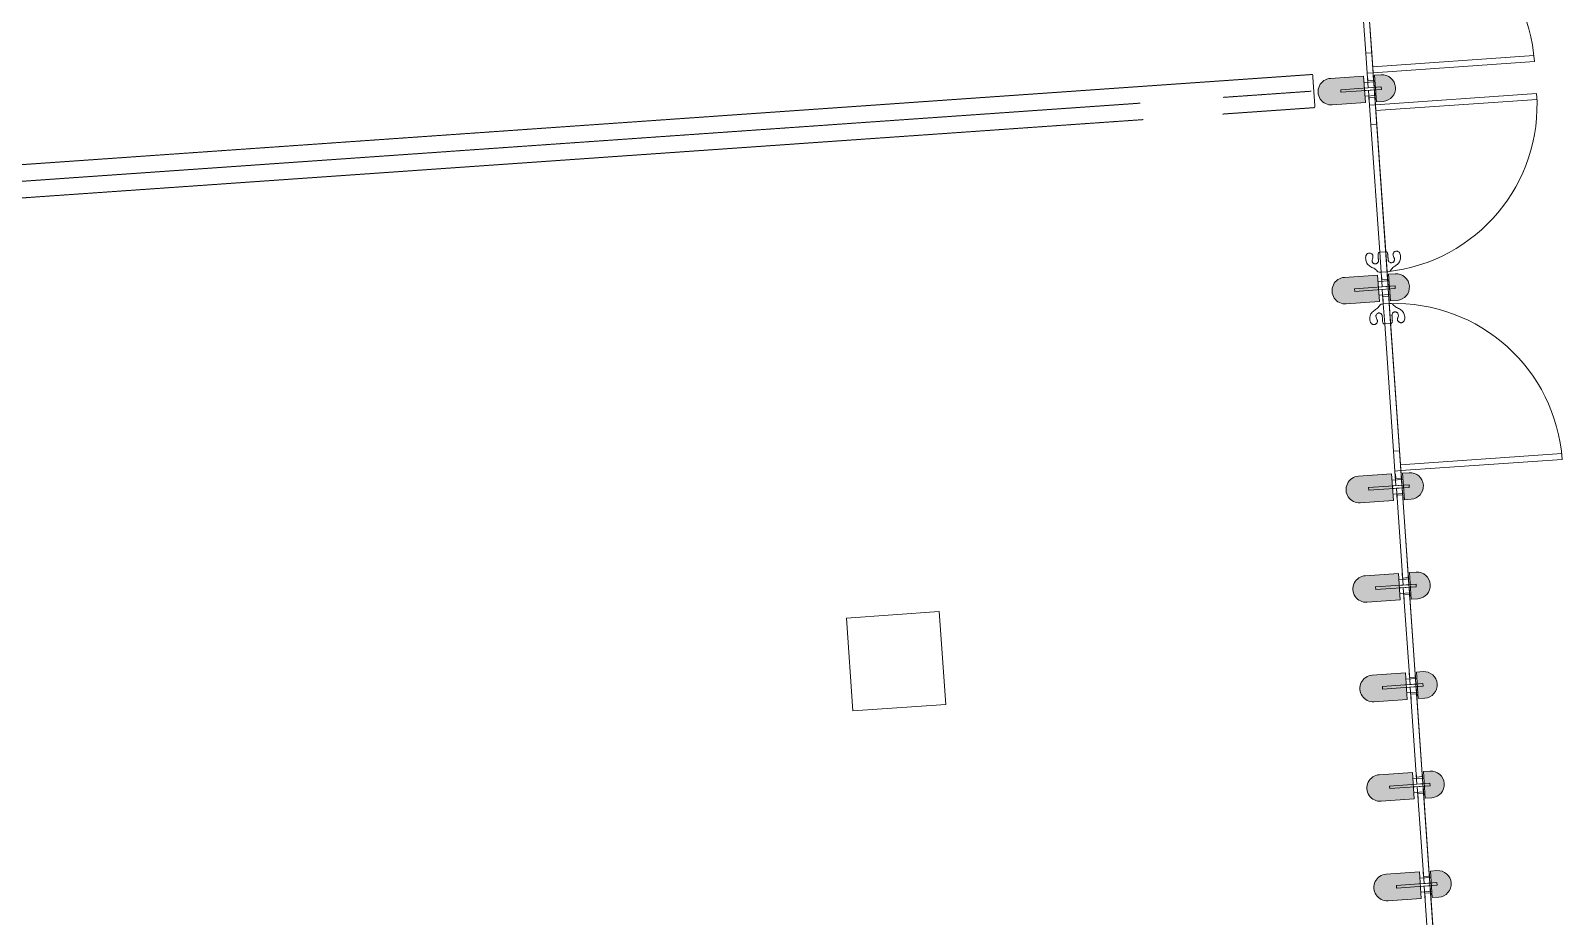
# Model space of a CAD drawing. Header units: millimetres. Extents: x 306 to 836129804, y -168137 to 818603917.
# Drawn here: x 833879703 to 833891226, y 817986320 to 817992983 of the extents above; entities that cross this region are included whole.
import ezdxf

# ---------------------------------------------------------------- set-up
doc = ezdxf.new("R2010")
doc.units = ezdxf.units.MM
doc.header["$LTSCALE"] = 3
doc.linetypes.add('Overhead', pattern=[1.8, 1.2, -0.6])
for name, color, linetype, lineweight in [('A-214-M_CURT_WALL', 251, 'Continuous', 13), ('A-215-M_CURT_PANEL', 251, 'Continuous', 13), ('A-325-M_DOOR', 251, 'Continuous', 13), ('A-770-ME_FFE_SA', 251, 'Continuous', 13), ('A-770-MH_FFE_SA', 251, 'Overhead', 13), ('A-810-M_ROOMS', 251, 'Continuous', 13), ('S-280-M_COLUMN', 253, 'Continuous', 9), ('Z-060-M_DETAIL', 253, 'Continuous', 5), ('Z-060-M_LINE_MEDIUM', 253, 'Continuous', 9)]:
    doc.layers.add(name, color=color, linetype=linetype, lineweight=lineweight)
doc.layers.add('UAJ-00XREF', color=7, linetype='Continuous')
doc.layers.get('A-770-ME_FFE_SA').off()

# ---------------------------------------------------------------- blocks, each defined once
blk = doc.blocks.new('System Panel - ARC_Glazed-27541355-0300')
at = {"layer": 'A-215-M_CURT_PANEL', "lineweight": 9}
for p, q in [((-365, 44), (365, 44)), ((-365, 0), (-365, 44)), ((365, 0), (-365, 0)), ((365, 0), (365, 44))]:
    blk.add_line(p, q, dxfattribs=at)
blk = doc.blocks.new('DCW_01a - L_GF _LOBBY SINGLE DOOR_CERAMIC MULLION-40864559-0300')
at = {"layer": 'A-325-M_DOOR'}
for p, q in [((585, 1215), (585, 0)), ((630, 1215), (630, 0)), ((-480, -45), (-480, 0)), ((-480, 0), (480, 0)), ((480, 0), (-480, 0)), ((-480, 0), (-480, -45)), ((480, 0), (480, -45)), ((480, -45), (480, 0)), ((630, 0), (585, 0)), ((-630, 0), (-480, 0)), ((-480, -45), (-630, -45)), ((480, -45), (-480, -45)), ((-480, -45), (480, -45))]:
    blk.add_line(p, q, dxfattribs=at)
at = {"layer": 'A-325-M_DOOR', "lineweight": 9}
for p, q in [((-630, 0), (-740, 0)), ((-630, -45), (-630, 0)), ((630, 0), (480, 0)), ((630, -45), (630, 0)), ((740, 0), (630, 0)), ((630, 0), (630, -45)), ((-740, -45), (-630, -45)), ((-630, 0), (-630, -45)), ((480, -45), (630, -45)), ((630, -45), (740, -45))]:
    blk.add_line(p, q, dxfattribs=at)
at = {"layer": 'A-325-M_DOOR', "flags": 128}
for points in [[(-492, 102), (-499, 106), (-507, 108), (-515, 109), (-523, 109), (-531, 109), (-539, 107), (-547, 105), (-555, 102), (-562, 98), (-568, 93), (-574, 87), (-580, 81), (-584, 74), (-589, 67), (-593, 60), (-597, 53), (-602, 46), (-607, 40), (-613, 34), (-619, 29), (-626, 24), (-629, 16), (-630, 8), (-630, 0)], [(-542, 14), (-545, 15), (-548, 15), (-550, 16), (-553, 18), (-556, 19), (-558, 22), (-560, 24), (-562, 27), (-563, 30), (-564, 33), (-565, 35), (-565, 38), (-565, 41), (-564, 44), (-563, 47), (-562, 50), (-560, 52), (-558, 55), (-556, 57), (-553, 59), (-550, 60), (-547, 61), (-544, 62), (-542, 62)], [(-542, 62), (-534, 62), (-526, 59), (-518, 56)], [(-480, 0), (-480, 3), (-481, 6), (-482, 8), (-484, 10), (-487, 12), (-490, 13), (-493, 13), (-495, 13), (-498, 14), (-501, 14), (-504, 14), (-507, 14), (-510, 14), (-513, 14), (-516, 14), (-519, 14), (-522, 14), (-524, 14), (-527, 14), (-530, 14), (-533, 14), (-536, 14), (-539, 14), (-542, 14)], [(-518, 56), (-516, 55), (-512, 54), (-509, 53), (-506, 53), (-502, 54), (-499, 54), (-496, 55), (-493, 57), (-490, 59), (-487, 61), (-485, 64), (-484, 66), (-482, 69), (-481, 72), (-480, 75), (-480, 79), (-480, 82), (-481, 85), (-482, 89), (-483, 92), (-485, 95), (-487, 97), (-489, 100), (-492, 102)], [(-630, -45), (-630, -53), (-629, -61), (-626, -69), (-619, -74), (-613, -79), (-607, -85), (-602, -91), (-597, -98), (-593, -105), (-589, -112), (-584, -119), (-580, -126), (-574, -132), (-568, -138), (-562, -143), (-555, -147), (-547, -150), (-539, -152), (-531, -154), (-523, -154), (-515, -154), (-507, -153), (-499, -151), (-492, -146)], [(-542, -107), (-544, -107), (-547, -106), (-550, -105), (-553, -104), (-556, -102), (-558, -100), (-560, -97), (-562, -95), (-563, -92), (-564, -89), (-565, -86), (-565, -83), (-565, -80), (-564, -77), (-563, -75), (-562, -72), (-560, -69), (-558, -67), (-556, -64), (-553, -63), (-550, -61), (-548, -60), (-545, -59), (-542, -59)], [(-542, -59), (-539, -59), (-536, -59), (-533, -59), (-530, -59), (-527, -59), (-524, -59), (-522, -59), (-519, -59), (-516, -59), (-513, -59), (-510, -59), (-507, -59), (-504, -59), (-501, -59), (-498, -59), (-495, -58), (-493, -58), (-490, -58), (-487, -57), (-484, -55), (-482, -53), (-481, -51), (-480, -48), (-480, -45)], [(-518, -101), (-526, -104), (-534, -106), (-542, -107)], [(-492, -146), (-489, -145), (-487, -142), (-485, -140), (-483, -137), (-482, -134), (-481, -130), (-480, -127), (-480, -124), (-480, -120), (-481, -117), (-482, -114), (-484, -111), (-485, -109), (-487, -106), (-490, -104), (-493, -102), (-496, -100), (-499, -99), (-502, -98), (-506, -98), (-509, -98), (-512, -99), (-516, -100), (-518, -101)]]:
    blk.add_lwpolyline(points, dxfattribs=at)
at = {"layer": 'A-325-M_DOOR'}
blk.add_arc((630, -45), 1260, 89.9802, 177.9562, dxfattribs=at)
blk = doc.blocks.new('DCW_01a - L_GF _LOBBY SINGLE DOOR_CERAMIC MULLION-40864560-0300')
at = {"layer": 'A-325-M_DOOR', "lineweight": 9}
for p, q in [((-740, 45), (-630, 45)), ((-630, 0), (-740, 0)), ((-630, 0), (-630, 45)), ((-630, 45), (-630, 0)), ((480, 45), (630, 45)), ((630, 0), (480, 0)), ((630, 45), (630, 0)), ((630, 45), (740, 45)), ((630, 0), (630, 45)), ((740, 0), (630, 0))]:
    blk.add_line(p, q, dxfattribs=at)
at = {"layer": 'A-325-M_DOOR'}
for p, q in [((-630, 45), (-480, 45)), ((-480, 0), (-630, 0)), ((480, 45), (-480, 45)), ((-480, 45), (-480, 0)), ((480, 45), (-480, 45)), ((-480, 45), (-480, 0)), ((-480, 0), (480, 0)), ((-480, 0), (480, 0)), ((480, 0), (480, 45)), ((480, 0), (480, 45)), ((630, 0), (585, 0)), ((585, -1215), (585, 0)), ((630, -1215), (630, 0))]:
    blk.add_line(p, q, dxfattribs=at)
at = {"layer": 'A-325-M_DOOR', "flags": 128}
for points in [[(-492, 146), (-499, 151), (-507, 153), (-515, 154), (-523, 154), (-531, 154), (-539, 152), (-547, 150), (-555, 147), (-562, 143), (-568, 138), (-574, 132), (-580, 126), (-584, 119), (-589, 112), (-593, 105), (-597, 98), (-602, 91), (-607, 85), (-613, 79), (-619, 74), (-626, 69), (-629, 61), (-630, 53), (-630, 45)], [(-518, 101), (-516, 100), (-512, 99), (-509, 98), (-506, 98), (-502, 98), (-499, 99), (-496, 100), (-493, 102), (-490, 104), (-487, 106), (-485, 109), (-484, 111), (-482, 114), (-481, 117), (-480, 120), (-480, 124), (-480, 127), (-481, 130), (-482, 134), (-483, 137), (-485, 140), (-487, 142), (-489, 145), (-492, 146)], [(-630, 0), (-630, -8), (-629, -16), (-626, -24), (-619, -29), (-613, -34), (-607, -40), (-602, -46), (-597, -53), (-593, -60), (-589, -67), (-584, -74), (-580, -81), (-574, -87), (-568, -93), (-562, -98), (-555, -102), (-547, -105), (-539, -107), (-531, -109), (-523, -109), (-515, -109), (-507, -108), (-499, -106), (-492, -102)], [(-542, 59), (-545, 59), (-548, 60), (-550, 61), (-553, 63), (-556, 64), (-558, 67), (-560, 69), (-562, 72), (-563, 75), (-564, 77), (-565, 80), (-565, 83), (-565, 86), (-564, 89), (-563, 92), (-562, 95), (-560, 97), (-558, 100), (-556, 102), (-553, 104), (-550, 105), (-547, 106), (-544, 107), (-542, 107)], [(-542, 107), (-534, 106), (-526, 104), (-518, 101)], [(-480, 45), (-480, 48), (-481, 51), (-482, 53), (-484, 55), (-487, 57), (-490, 58), (-493, 58), (-495, 58), (-498, 59), (-501, 59), (-504, 59), (-507, 59), (-510, 59), (-513, 59), (-516, 59), (-519, 59), (-522, 59), (-524, 59), (-527, 59), (-530, 59), (-533, 59), (-536, 59), (-539, 59), (-542, 59)], [(-542, -14), (-539, -14), (-536, -14), (-533, -14), (-530, -14), (-527, -14), (-524, -14), (-522, -14), (-519, -14), (-516, -14), (-513, -14), (-510, -14), (-507, -14), (-504, -14), (-501, -14), (-498, -14), (-495, -13), (-493, -13), (-490, -13), (-487, -12), (-484, -10), (-482, -8), (-481, -6), (-480, -3), (-480, 0)], [(-542, -62), (-544, -62), (-547, -61), (-550, -60), (-553, -59), (-556, -57), (-558, -55), (-560, -52), (-562, -50), (-563, -47), (-564, -44), (-565, -41), (-565, -38), (-565, -35), (-564, -33), (-563, -30), (-562, -27), (-560, -24), (-558, -22), (-556, -19), (-553, -18), (-550, -16), (-548, -15), (-545, -15), (-542, -14)], [(-518, -56), (-526, -59), (-534, -62), (-542, -62)], [(-492, -102), (-489, -100), (-487, -97), (-485, -95), (-483, -92), (-482, -89), (-481, -85), (-480, -82), (-480, -79), (-480, -75), (-481, -72), (-482, -69), (-484, -66), (-485, -64), (-487, -61), (-490, -59), (-493, -57), (-496, -55), (-499, -54), (-502, -54), (-506, -53), (-509, -53), (-512, -54), (-516, -55), (-518, -56)]]:
    blk.add_lwpolyline(points, dxfattribs=at)
at = {"layer": 'A-325-M_DOOR'}
blk.add_arc((630, 45), 1260, 182.0438, 270.0198, dxfattribs=at)
blk = doc.blocks.new('Circular Mullion - ARC_CW_CERAMIC MULLION-30650210-0300')
at = {"layer": 'Z-060-M_LINE_MEDIUM', "lineweight": 18}
h = blk.add_hatch(color=256, dxfattribs=at)
h.paths.add_polyline_path([(0, 160), (28, 156), (50, 147), (76, 124), (87, 110), (97, 86), (100, 46), (100, 10), (-100, 10), (-100, 60), (-93, 94), (-87, 110), (-71, 131), (-50, 147), (-17, 158), (-10, 159)], flags=0)
h.paths.add_polyline_path([(-17, -73), (100, -73), (100, -323), (93, -358), (87, -373), (71, -394), (45, -412), (21, -421), (0, -423), (-26, -420), (-50, -410), (-76, -388), (-87, -373), (-97, -349), (-100, -323), (-100, -73), (-46, -73)], flags=0)
at = {"layer": 'Z-060-M_DETAIL', "lineweight": 18}
for p, q in [((-100, 60), (-100, 10)), ((-100, 10), (100, 10)), ((100, 10), (100, 60)), ((100, -73), (-100, -73)), ((-100, -73), (-100, -323)), ((100, -323), (100, -73))]:
    blk.add_line(p, q, dxfattribs=at)
for centre, start, end in [((0, 60), 0, 180), ((0, -323), 180, 360)]:
    blk.add_arc(centre, 100, start, end, dxfattribs=at)
at = {"layer": 'Z-060-M_LINE_MEDIUM'}
for p, q in [((-63, 0), (-100, 0)), ((-63, -44), (-63, 0)), ((-52, 10), (-52, -73)), ((-10, 53), (-10, -252)), ((10, 53), (-10, 53)), ((10, -252), (10, 53)), ((52, 10), (52, -73)), ((63, 0), (100, 0)), ((63, -44), (63, 0)), ((-63, -44), (-100, -44)), ((63, -44), (100, -44)), ((-10, -252), (10, -252))]:
    blk.add_line(p, q, dxfattribs=at)
blk = doc.blocks.new('Circular Mullion - CERAMIC_MULLIONS-V45-0300')
at = {"layer": 'A-214-M_CURT_WALL', "lineweight": 9}
for p, q in [((-10, 10), (-10, -73)), ((10, 10), (10, -73))]:
    blk.add_line(p, q, dxfattribs=at)
blk = doc.blocks.new('Circular Mullion - CERAMIC_MULLIONS-V46-0300')
at = {"layer": 'A-214-M_CURT_WALL', "lineweight": 9}
for p, q in [((-10, 10), (-10, -73)), ((10, 10), (10, -73))]:
    blk.add_line(p, q, dxfattribs=at)
blk = doc.blocks.new('Circular Mullion - CERAMIC_MULLIONS-V47-0300')
at = {"layer": 'A-214-M_CURT_WALL', "lineweight": 9}
for p, q in [((-10, 10), (-10, -73)), ((10, 10), (10, -73))]:
    blk.add_line(p, q, dxfattribs=at)
blk = doc.blocks.new('Circular Mullion - CERAMIC_MULLIONS-V48-0300')
at = {"layer": 'Z-060-M_DETAIL'}
h = blk.add_hatch(dxfattribs=at)
h.set_pattern_fill('FP_24', color=256, style=0, pattern_type=2)
h.set_pattern_definition([(40.001, (-63301.3, -90738), (1413.194, -378.638), [152.4, -1676.4]), (95.001, (-63301.3, -90738), (-1456.265, -543.098), [121.92, -1341.12]), (349.549, (-63311.9, -90616.5), (889.342, -1597.993), [129.52, -1424.721]), (43.817, (-62894.9, -90738), (2152.89, -425.62), [228.6, -2514.6]), (353.365, (-62923, -90557.3), (1490.58, -2302.893), [194.28, -2137.08]), (98.817, (-62894.9, -90738), (-2461.72, 1210.41), [182.88, -2011.68]), (69.001, (-62996.5, -90534.8), (1419.575, 353.966), [152.4, -1676.4]), (124.001, (-62996.5, -90534.8), (-1010.38, -1181.015), [121.92, -1341.12]), (18.549, (-63064.6, -90433.7), (1552.558, -966.475), [129.52, -1424.721]), (52.501, (-63301.27, -90738), (-151.2197, 659.7837), [67.056, -1257.808, 67.056, -2640.584]), (52.501, (-63301.27, -90738), (-151.2197, 659.7837), [-1391.92, -1294.384, 67.056, -1279.144]), (82.501, (-63301.3, -90738), (-635.7946, 723.761), [67.056, -709.168, 67.056, -1740.408]), (82.501, (-63301.3, -90738), (-635.7946, 723.761), [-843.28, -1227.328, 67.056, -446.024]), (122.501, (-63301.26, -91191.1), (-963.7366, 499.946), [67.056, -440.944, 67.056, -3621.024]), (122.501, (-63301.26, -91191.1), (-963.7366, 499.946), [-575.056, -1517.904, 67.056, -2036.064]), (132.501, (-63301.3, -91394.3), (-1198.252, -99.378), [67.056, -593.344, 67.056, -2479.04]), (132.501, (-63301.3, -91394.3), (-1198.252, -99.378), [-727.456, -985.52, 67.056, -1426.464])])
h.paths.add_polyline_path([(-10, -73), (-10, 10), (10, 10), (10, -73)], flags=0)
at = {"layer": 'A-214-M_CURT_WALL', "lineweight": 9}
for p, q in [((-10, 10), (-10, -73)), ((10, 10), (10, -73))]:
    blk.add_line(p, q, dxfattribs=at)
blk = doc.blocks.new('Circular Mullion - CERAMIC_MULLIONS-V49-0300')
at = {"layer": 'Z-060-M_DETAIL'}
h = blk.add_hatch(dxfattribs=at)
h.set_pattern_fill('FP_25', color=256, style=0, pattern_type=2)
h.set_pattern_definition([(40.001, (-64051.3, -90738), (1413.194, -378.638), [152.4, -1676.4]), (95.001, (-64051.3, -90738), (-1456.265, -543.098), [121.92, -1341.12]), (349.549, (-64061.9, -90616.5), (889.342, -1597.993), [129.52, -1424.721]), (43.817, (-63644.9, -90738), (2152.89, -425.62), [228.6, -2514.6]), (353.365, (-63673, -90557.3), (1490.58, -2302.893), [194.28, -2137.08]), (98.817, (-63644.9, -90738), (-2461.72, 1210.41), [182.88, -2011.68]), (69.001, (-63746.5, -90534.8), (1419.575, 353.966), [152.4, -1676.4]), (124.001, (-63746.5, -90534.8), (-1010.38, -1181.015), [121.92, -1341.12]), (18.549, (-63814.6, -90433.7), (1552.558, -966.475), [129.52, -1424.721]), (52.501, (-64051.27, -90738), (-151.2197, 659.7837), [67.056, -1257.808, 67.056, -2640.584]), (52.501, (-64051.27, -90738), (-151.2197, 659.7837), [-1391.92, -1294.384, 67.056, -1279.144]), (82.501, (-64051.3, -90738), (-635.7946, 723.761), [67.056, -709.168, 67.056, -1740.408]), (82.501, (-64051.3, -90738), (-635.7946, 723.761), [-843.28, -1227.328, 67.056, -446.024]), (122.501, (-64051.26, -91191.1), (-963.7366, 499.946), [67.056, -440.944, 67.056, -3621.024]), (122.501, (-64051.26, -91191.1), (-963.7366, 499.946), [-575.056, -1517.904, 67.056, -2036.064]), (132.501, (-64051.3, -91394.3), (-1198.252, -99.378), [67.056, -593.344, 67.056, -2479.04]), (132.501, (-64051.3, -91394.3), (-1198.252, -99.378), [-727.456, -985.52, 67.056, -1426.464])])
h.paths.add_polyline_path([(-10, -73), (-10, 10), (10, 10), (10, -73)], flags=0)
at = {"layer": 'A-214-M_CURT_WALL', "lineweight": 9}
for p, q in [((-10, 10), (-10, -73)), ((10, 10), (10, -73))]:
    blk.add_line(p, q, dxfattribs=at)
blk = doc.blocks.new('Circular Mullion - CERAMIC_MULLIONS-V50-0300')
at = {"layer": 'Z-060-M_DETAIL'}
h = blk.add_hatch(dxfattribs=at)
h.set_pattern_fill('FP_26', color=256, style=0, pattern_type=2)
h.set_pattern_definition([(40.001, (-65551.3, -90738), (1413.194, -378.638), [152.4, -1676.4]), (95.001, (-65551.3, -90738), (-1456.265, -543.098), [121.92, -1341.12]), (349.549, (-65561.9, -90616.5), (889.342, -1597.993), [129.52, -1424.721]), (43.817, (-65144.9, -90738), (2152.89, -425.62), [228.6, -2514.6]), (353.365, (-65173, -90557.3), (1490.58, -2302.893), [194.28, -2137.08]), (98.817, (-65144.9, -90738), (-2461.72, 1210.41), [182.88, -2011.68]), (69.001, (-65246.5, -90534.8), (1419.575, 353.966), [152.4, -1676.4]), (124.001, (-65246.5, -90534.8), (-1010.38, -1181.015), [121.92, -1341.12]), (18.549, (-65314.7, -90433.7), (1552.558, -966.475), [129.52, -1424.721]), (52.501, (-65551.3, -90738), (-151.2197, 659.7837), [67.056, -1257.808, 67.056, -2640.584]), (52.501, (-65551.3, -90738), (-151.2197, 659.7837), [-1391.92, -1294.384, 67.056, -1279.144]), (82.501, (-65551.3, -90738), (-635.7946, 723.761), [67.056, -709.168, 67.056, -1740.408]), (82.501, (-65551.3, -90738), (-635.7946, 723.761), [-843.28, -1227.328, 67.056, -446.024]), (122.501, (-65551.27, -91191.1), (-963.7366, 499.946), [67.056, -440.944, 67.056, -3621.024]), (122.501, (-65551.27, -91191.1), (-963.7366, 499.946), [-575.056, -1517.904, 67.056, -2036.064]), (132.501, (-65551.3, -91394.3), (-1198.252, -99.378), [67.056, -593.344, 67.056, -2479.04]), (132.501, (-65551.3, -91394.3), (-1198.252, -99.378), [-727.456, -985.52, 67.056, -1426.464])])
h.paths.add_polyline_path([(-10, -73), (-10, 10), (10, 10), (10, -73)], flags=0)
at = {"layer": 'A-214-M_CURT_WALL', "lineweight": 9}
for p, q in [((-10, 10), (-10, -73)), ((10, 10), (10, -73))]:
    blk.add_line(p, q, dxfattribs=at)
blk = doc.blocks.new('Circular Mullion - CERAMIC_MULLIONS-V51-0300')
at = {"layer": 'A-214-M_CURT_WALL', "lineweight": 9}
for p, q in [((-10, 10), (-10, -73)), ((10, 10), (10, -73))]:
    blk.add_line(p, q, dxfattribs=at)
blk = doc.blocks.new('ARC_SC_SMOKE CURTAIN VERTICA_SIDE BY SIDE - ARC_SC_SMOKE CURTAIN VERTICA_SIDE BY SIDE-34515303-0300')
at = {"layer": 'A-770-MH_FFE_SA'}
for p, q in [((-26401, -125), (-26401, 125)), ((-26401, 125), (-25704, 125)), ((-25106, 125), (-13448, 125)), ((-26381, 0), (-25719, 0)), ((-25092, 0), (-13569, 0)), ((-13689, -125), (-26401, -125))]:
    blk.add_line(p, q, dxfattribs=at)
blk = doc.blocks.new('3A35X-MAGP-P-MP-00')
at = {"layer": 'A-810-M_ROOMS', "flags": 128}
blk.add_lwpolyline([(834465086, 817974772), (834464866, 817977919), (834464851, 817978131), (834464309, 817978093), (834464158, 817978224), (834463773, 817983723), (834463905, 817983874), (834468435, 817984191), (834469969, 817984298), (834469978, 817984166), (834470142, 817984178), (834470138, 817984247), (834470118, 817984522), (834468191, 818012091)], dxfattribs=at)
blk.add_lwpolyline([(834466287, 817988612), (834466336, 817987913), (834465638, 817987865), (834465589, 817988563)], close=True, dxfattribs=at)
at = {"layer": 'S-280-M_COLUMN', "lineweight": 13}
for p, q in [((834465589, 817988563), (834466287, 817988612)), ((834465638, 817987865), (834465589, 817988563)), ((834466336, 817987913), (834466287, 817988612)), ((834466336, 817987913), (834465638, 817987865))]:
    blk.add_line(p, q, dxfattribs=at)
at = {"layer": 'A-214-M_CURT_WALL', "lineweight": 18, "extrusion": (0, 0, -1), "rotation": 86.000376102104}
for p in [(-834469557, 817992546), (-834469662, 817991049), (-834469767, 817989553), (-834469819, 817988805), (-834469871, 817988057), (-834469924, 817987308), (-834469976, 817986560)]:
    blk.add_blockref('Circular Mullion - ARC_CW_CERAMIC MULLION-30650210-0300', p, dxfattribs=at)
at = {"layer": 'A-215-M_CURT_PANEL', "rotation": 93.99962389789602}
for p in [(834469793, 817989179), (834469845, 817988431), (834469897, 817987682), (834469950, 817986934), (834470002, 817986186)]:
    blk.add_blockref('System Panel - ARC_Glazed-27541355-0300', p, dxfattribs=at)
at = {"layer": 'A-325-M_DOOR'}
for name, p, rotation in [('DCW_01a - L_GF _LOBBY SINGLE DOOR_CERAMIC MULLION-40864559-0300', (834469505, 817993294), 273.999623897896), ('DCW_01a - L_GF _LOBBY SINGLE DOOR_CERAMIC MULLION-40864560-0300', (834469610, 817991797), 93.99962389789602), ('DCW_01a - L_GF _LOBBY SINGLE DOOR_CERAMIC MULLION-40864559-0300', (834469714, 817990301), 273.999623897896)]:
    blk.add_blockref(name, p, dxfattribs=dict(at, rotation=rotation))
at = {"layer": 'A-770-ME_FFE_SA', "rotation": 183.9989085257713}
blk.add_blockref('ARC_SC_SMOKE CURTAIN VERTICA_SIDE BY SIDE - ARC_SC_SMOKE CURTAIN VERTICA_SIDE BY SIDE-34515303-0300', (834442766, 817990687), dxfattribs=at)
at = {"layer": 'Z-060-M_DETAIL', "lineweight": 9, "extrusion": (0, 0, -1), "rotation": 86.000376102104}
for name, p in [('Circular Mullion - CERAMIC_MULLIONS-V51-0300', (-834469557, 817992546)), ('Circular Mullion - CERAMIC_MULLIONS-V50-0300', (-834469662, 817991049)), ('Circular Mullion - CERAMIC_MULLIONS-V49-0300', (-834469767, 817989553)), ('Circular Mullion - CERAMIC_MULLIONS-V48-0300', (-834469819, 817988805)), ('Circular Mullion - CERAMIC_MULLIONS-V47-0300', (-834469871, 817988057)), ('Circular Mullion - CERAMIC_MULLIONS-V46-0300', (-834469924, 817987308)), ('Circular Mullion - CERAMIC_MULLIONS-V45-0300', (-834469976, 817986560))]:
    blk.add_blockref(name, p, dxfattribs=at)

msp = doc.modelspace()

# ---------------------------------------------------------------- block references
at = {"layer": 'UAJ-00XREF', "ltscale": 0.5}
msp.add_blockref('3A35X-MAGP-P-MP-00', (-579753, 0), dxfattribs=at)

doc.saveas('drawing.dxf')
